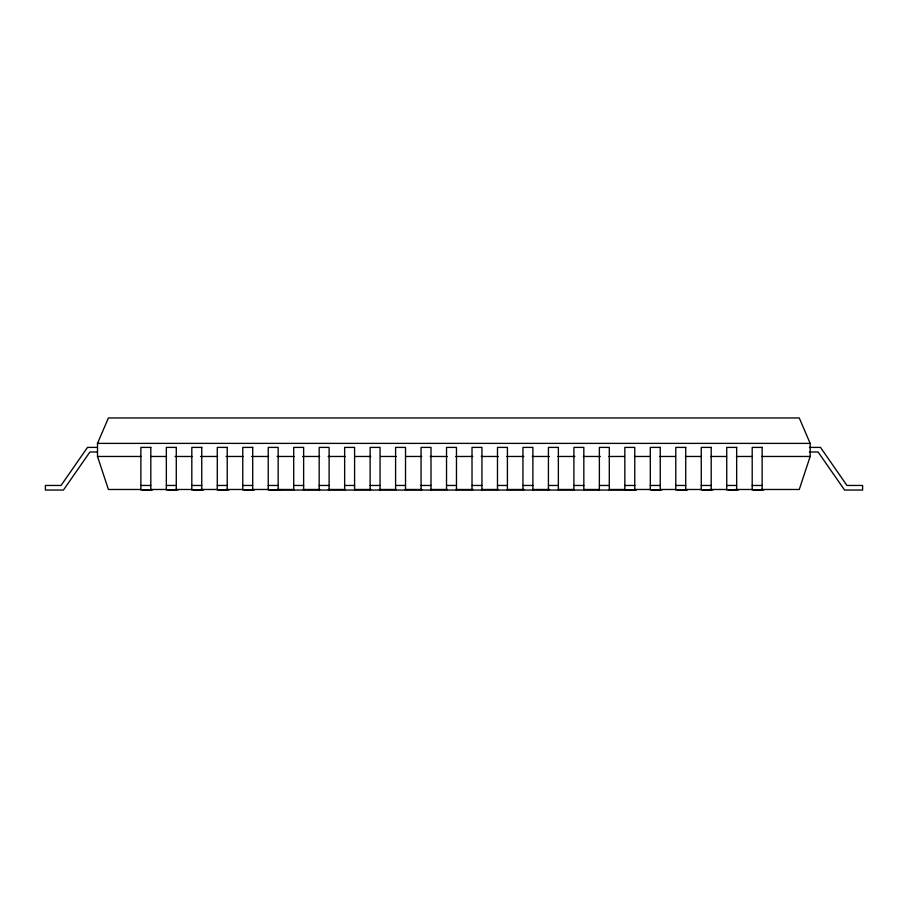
<?xml version="1.0" encoding="UTF-8"?>
<svg xmlns="http://www.w3.org/2000/svg" width="908" height="908" viewBox="0 0 908 908"><rect width="100%" height="100%" fill="white"/><g stroke="black" fill="none" stroke-linecap="round" stroke-linejoin="round"><path stroke-width="1.36" d="M141.046 489.48L108.415 489.48L97.508 456.474L97.508 443.388L108.415 417.952L799.267 417.952L810.163 443.388L810.163 456.474L799.267 489.48L760.961 489.48M97.508 443.388L810.163 443.388M97.201 447.394L87.52 447.394L61.04 485.462L45.4 485.462L45.4 490.048L63.435 490.048L89.915 451.991L97.338 451.991M809.425 447.394L820.48 447.394L846.96 485.462L862.6 485.462L862.6 490.048L844.565 490.048L818.085 451.991L809.425 451.991M97.508 456.474L141.024 456.474M150.944 456.474L166.539 456.474M175.051 456.474L192.053 456.474M200.566 456.474L217.579 456.474M226.081 456.474L243.094 456.474M251.595 456.474L268.609 456.474M277.122 456.474L294.135 456.474M302.636 456.474L319.65 456.474M328.151 456.474L345.165 456.474M355.096 456.474L370.691 456.474M380.611 456.474L396.206 456.474M406.126 456.474L421.721 456.474M430.233 456.474L447.235 456.474M455.748 456.474L472.762 456.474M481.263 456.474L498.276 456.474M506.778 456.474L523.791 456.474M532.304 456.474L549.317 456.474M557.818 456.474L574.832 456.474M583.333 456.474L600.347 456.474M608.859 456.474L624.454 456.474M634.374 456.474L649.969 456.474M659.889 456.474L675.484 456.474M685.415 456.474L701.01 456.474M710.93 456.474L726.525 456.474M736.445 456.474L752.04 456.474M761.971 456.474L810.163 456.474M140.876 485.462L150.807 485.462M166.346 485.462L176.277 485.462M191.815 485.462L201.746 485.462M217.284 485.462L227.227 485.462M242.765 485.462L252.696 485.462M268.235 485.462L278.166 485.462M293.704 485.462L303.635 485.462M319.173 485.462L329.105 485.462M344.643 485.462L354.585 485.462M370.124 485.462L380.055 485.462M395.593 485.462L405.524 485.462M421.062 485.462L430.994 485.462M446.532 485.462L456.474 485.462M472.012 485.462L481.944 485.462M497.482 485.462L507.413 485.462M522.951 485.462L532.883 485.462M548.421 485.462L558.363 485.462M573.901 485.462L583.833 485.462M599.371 485.462L609.302 485.462M624.84 485.462L634.771 485.462M650.31 485.462L660.241 485.462M675.779 485.462L685.722 485.462M701.26 485.462L711.191 485.462M726.729 485.462L736.66 485.462M752.199 485.462L762.13 485.462M150.966 489.48L166.573 489.48M175.085 489.48L192.11 489.48M200.623 489.48L217.648 489.48M226.16 489.48L243.185 489.48M251.686 489.48L268.711 489.48M277.224 489.48L294.249 489.48M302.761 489.48L319.786 489.48M328.299 489.48L345.312 489.48M355.244 489.48L370.85 489.48M379.362 489.48L396.387 489.48M404.9 489.48L421.925 489.48M430.437 489.48L447.451 489.48M455.964 489.48L472.989 489.48M481.501 489.48L498.526 489.48M507.039 489.48L524.064 489.48M532.565 489.48L549.59 489.48M558.102 489.48L573.708 489.48M583.64 489.48L599.246 489.48M609.177 489.48L624.783 489.48M634.703 489.48L650.31 489.48M660.241 489.48L675.847 489.48M685.778 489.48L701.385 489.48M709.897 489.48L726.911 489.48M735.423 489.48L752.448 489.48M142.704 489.923L152.635 489.923M168.173 489.923L178.104 489.923M193.642 489.923L203.574 489.923M219.112 489.923L229.043 489.923M244.581 489.923L254.524 489.923M270.062 489.923L279.993 489.923M626.668 489.923L636.599 489.923M652.137 489.923L662.068 489.923M677.606 489.923L687.549 489.923M703.087 489.923L713.018 489.923M728.557 489.923L738.488 489.923M754.026 489.923L763.957 489.923M624.84 490.048L624.84 447.394L634.771 447.394L634.771 490.048L268.235 490.048L268.235 447.394L278.166 447.394L278.166 490.048M609.302 490.048L609.302 447.394L599.371 447.394L599.371 490.048M583.833 490.048L583.833 447.394L573.901 447.394L573.901 490.048M558.363 490.048L558.363 447.394L548.421 447.394L548.421 490.048M532.883 490.048L532.883 447.394L522.951 447.394L522.951 490.048M507.413 490.048L507.413 447.394L497.482 447.394L497.482 490.048M481.944 490.048L481.944 447.394L472.012 447.394L472.012 490.048M456.474 490.048L456.474 447.394L446.532 447.394L446.532 490.048M430.994 490.048L430.994 447.394L421.062 447.394L421.062 490.048M405.524 490.048L405.524 447.394L395.593 447.394L395.593 490.048M380.055 490.048L380.055 447.394L370.124 447.394L370.124 490.048M354.585 490.048L354.585 447.394L344.643 447.394L344.643 490.048M329.105 490.048L329.105 447.394L319.173 447.394L319.173 490.048M303.635 490.048L303.635 447.394L293.704 447.394L293.704 490.048M150.807 447.394L140.876 447.394L140.876 490.048L150.807 490.048L150.807 447.394M176.277 447.394L166.346 447.394L166.346 490.048L176.277 490.048L176.277 447.394M201.746 447.394L191.815 447.394L191.815 490.048L201.746 490.048L201.746 447.394M227.227 447.394L217.284 447.394L217.284 490.048L227.227 490.048L227.227 447.394M252.696 447.394L242.765 447.394L242.765 490.048L252.696 490.048L252.696 447.394M660.241 447.394L650.31 447.394L650.31 490.048L660.241 490.048L660.241 447.394M685.722 447.394L675.779 447.394L675.779 490.048L685.722 490.048L685.722 447.394M711.191 447.394L701.26 447.394L701.26 490.048L711.191 490.048L711.191 447.394M736.66 447.394L726.729 447.394L726.729 490.048L736.66 490.048L736.66 447.394M762.13 447.394L752.199 447.394L752.199 490.048L762.13 490.048L762.13 447.394"/></g></svg>
